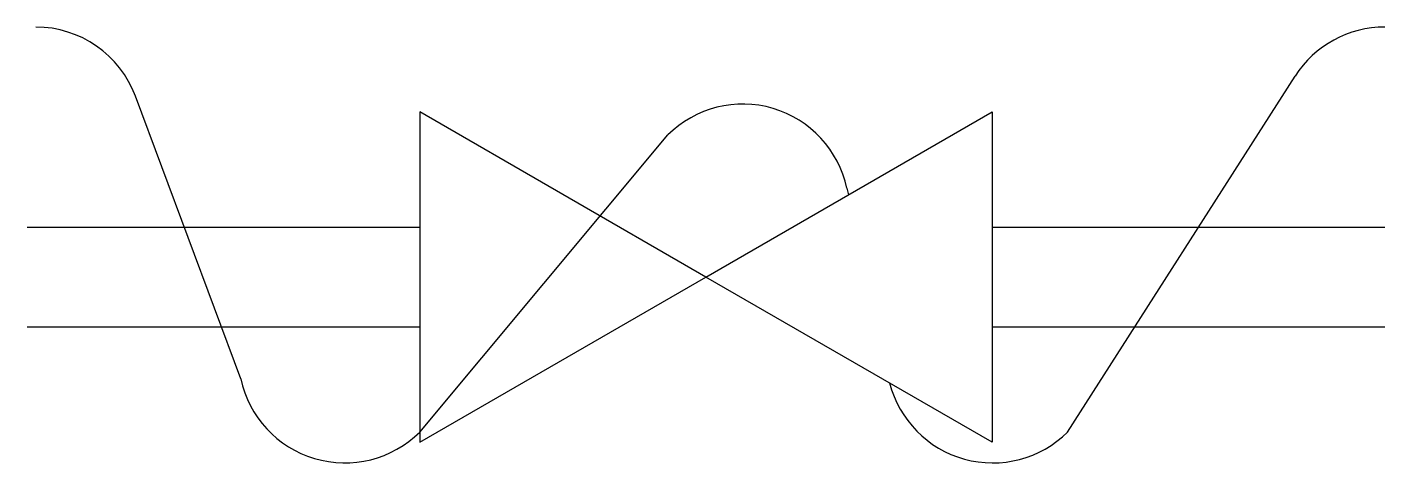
# Model space of a CAD drawing. Header units: inches. Extents: x 0 to 1.26, y -0.22 to 0.19.
import ezdxf

# ---------------------------------------------------------------- set-up
doc = ezdxf.new("R2010")
doc.units = ezdxf.units.IN
doc.header["$LTSCALE"] = 0.5
doc.header["$MEASUREMENT"] = 0

msp = doc.modelspace()

# ---------------------------------------------------------------- linework, layer by layer
for p, q in [((0.9639, -0.19), (1.1748, 0.1398)), ((0.198, -0.1407), (0.1003, 0.1212)), ((0.3637, -0.19), (0.5936, 0.0854)), ((0.7594, 0.0361), (0.7608, 0.0298))]:
    msp.add_line(p, q)
at = {"color": 7, "linetype": 'Continuous'}
for p, q in [((0, 0), (0.3638, 0)), ((0.894, 0), (1.2578, 0)), ((0, -0.0926), (0.3638, -0.0926)), ((0.894, -0.0926), (1.2578, -0.0926))]:
    msp.add_line(p, q, dxfattribs=at)
at = {"color": 0, "linetype": 'Continuous'}
for points in [[(0.6289, -0.0463), (0.3638, 0.1068), (0.3638, -0.1994)], [(0.6289, -0.0463), (0.894, 0.1068), (0.894, -0.1994)]]:
    msp.add_lwpolyline(points, close=True, dxfattribs=at)
for centre, start, end in [((0.008, 0.0868), 20.4416, 90), ((1.2578, 0.0868), 90, 147.4074), ((0.663, 0.0154), 12.1299, 134.7796), ((0.2943, -0.12), 192.1299, 314.7796), ((0.8945, -0.12), 194.3932, 314.7796)]:
    msp.add_arc(centre, 0.0986, start, end)

doc.saveas('drawing.dxf')
